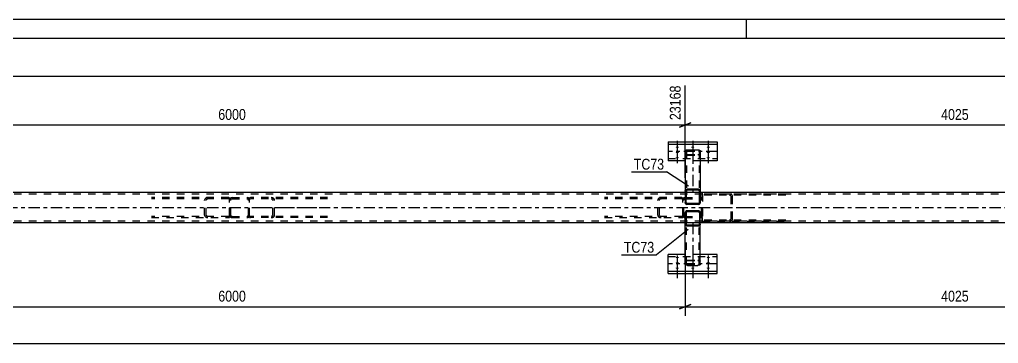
# Model space of a CAD drawing. Header units: millimetres. Extents: x 0 to 1189, y 0 to 841.
# Drawn here: x 786.5 to 1045.7, y 755.3 to 841 of the extents above; entities that cross this region are included whole.
import ezdxf

# ---------------------------------------------------------------- set-up
doc = ezdxf.new("R2010")
doc.units = ezdxf.units.MM
doc.linetypes.add('DXK_LINE_DOT2', pattern=[3.9198, 1.9599, -1.9599])
doc.linetypes.add('DXK_LINE_DOT3', pattern=[5.9187, 2.979, -0.9799, 0.9799, -0.9799])
doc.styles.add('Arial Narrow', font='ARIALN.TTF', dxfattribs={"height": 0.2})

# ---------------------------------------------------------------- blocks, each defined once
blk = doc.blocks.new('Unknown-761554296-1134')
at = {"color": 5, "linetype": 'Continuous'}
for p, q in [((1189, 841), (0, 841)), ((979, 836), (979, 841)), ((1184, 836), (5, 836))]:
    blk.add_line(p, q, dxfattribs=at)
blk = doc.blocks.new('Part-761554296-4113 - 4111')
at = {"color": 7, "linetype": 'DXK_LINE_DOT2'}
for p, q in [((961.84, 793.9), (941.42, 793.9)), ((961.84, 793.58), (941.42, 793.58)), ((955.54, 793.51), (955.47, 793.26)), ((955.91, 793.26), (955.95, 793.38)), ((956.35, 793.9), (956.02, 793.85)), ((956.18, 793.56), (956.35, 793.58)), ((961.84, 793.9), (962.1, 793.86)), ((961.84, 793.58), (962.01, 793.56)), ((962.01, 793.56), (962.1, 793.51)), ((962.1, 788.66), (962.1, 793.86)), ((955.47, 789.26), (955.47, 793.26)), ((955.91, 789.26), (955.91, 793.26)), ((961.84, 788.94), (941.42, 788.94)), ((941.42, 788.62), (961.84, 788.62)), ((955.47, 789.26), (955.54, 789.02)), ((955.95, 789.14), (955.91, 789.26)), ((956.02, 788.67), (956.35, 788.62)), ((956.35, 788.94), (956.18, 788.96)), ((962.01, 788.96), (961.84, 788.94)), ((961.84, 788.62), (962.1, 788.66)), ((962.1, 789.01), (962.01, 788.96))]:
    blk.add_line(p, q, dxfattribs=at)
for centre, radius, start, end in [((956.22, 793.08), 0.802, 104.5547, 147.5896), ((956.28, 793.17), 0.401, 104.5547, 147.5896), ((956.22, 789.45), 0.802, 212.4104, 255.4453), ((956.28, 789.35), 0.401, 212.4104, 255.4453)]:
    blk.add_arc(centre, radius, start, end, dxfattribs=at)
blk = doc.blocks.new('Bolt-761554296-4250 - 4111')
at = {"linetype": 'Continuous'}
for points in [[(960.65, 807.41), (960.74, 807.4), (960.83, 807.39), (960.91, 807.38), (960.98, 807.36), (961.03, 807.33), (961.07, 807.3), (961.09, 807.27), (961.09, 807.24), (961.07, 807.21), (961.03, 807.18), (960.98, 807.15), (960.91, 807.13), (960.83, 807.12), (960.74, 807.11), (960.65, 807.1), (960.56, 807.11), (960.47, 807.12), (960.39, 807.13), (960.32, 807.15), (960.27, 807.18), (960.23, 807.21), (960.21, 807.24), (960.21, 807.27), (960.23, 807.3), (960.27, 807.33), (960.32, 807.36), (960.39, 807.38), (960.47, 807.39), (960.56, 807.4)], [(964.75, 807.41), (964.84, 807.4), (964.93, 807.39), (965.01, 807.38), (965.08, 807.36), (965.13, 807.33), (965.17, 807.3), (965.19, 807.27), (965.19, 807.24), (965.17, 807.21), (965.13, 807.18), (965.08, 807.15), (965.01, 807.13), (964.93, 807.12), (964.84, 807.11), (964.75, 807.1), (964.66, 807.11), (964.57, 807.12), (964.49, 807.13), (964.42, 807.15), (964.37, 807.18), (964.33, 807.21), (964.31, 807.24), (964.31, 807.27), (964.33, 807.3), (964.37, 807.33), (964.42, 807.36), (964.49, 807.38), (964.57, 807.39), (964.66, 807.4)], [(968.85, 807.41), (968.94, 807.4), (969.03, 807.39), (969.11, 807.38), (969.18, 807.36), (969.23, 807.33), (969.27, 807.3), (969.29, 807.27), (969.29, 807.24), (969.27, 807.21), (969.23, 807.18), (969.18, 807.15), (969.11, 807.13), (969.03, 807.12), (968.94, 807.11), (968.85, 807.1), (968.76, 807.11), (968.67, 807.12), (968.59, 807.13), (968.52, 807.15), (968.47, 807.18), (968.43, 807.21), (968.41, 807.24), (968.41, 807.27), (968.43, 807.3), (968.47, 807.33), (968.52, 807.36), (968.59, 807.38), (968.67, 807.39), (968.76, 807.4)], [(960.65, 806), (960.74, 806), (960.83, 805.99), (960.91, 805.97), (960.98, 805.95), (961.03, 805.93), (961.07, 805.9), (961.09, 805.87), (961.09, 805.84), (961.07, 805.81), (961.03, 805.78), (960.98, 805.75), (960.91, 805.73), (960.83, 805.72), (960.74, 805.71), (960.65, 805.7), (960.56, 805.71), (960.47, 805.72), (960.39, 805.73), (960.32, 805.75), (960.27, 805.78), (960.23, 805.81), (960.21, 805.84), (960.21, 805.87), (960.23, 805.9), (960.27, 805.93), (960.32, 805.95), (960.39, 805.97), (960.47, 805.99), (960.56, 806)], [(960.65, 804.6), (960.74, 804.6), (960.83, 804.59), (960.91, 804.57), (960.98, 804.55), (961.03, 804.53), (961.07, 804.5), (961.09, 804.47), (961.09, 804.43), (961.07, 804.4), (961.03, 804.38), (960.98, 804.35), (960.91, 804.33), (960.83, 804.31), (960.74, 804.3), (960.65, 804.3), (960.56, 804.3), (960.47, 804.31), (960.39, 804.33), (960.32, 804.35), (960.27, 804.38), (960.23, 804.4), (960.21, 804.43), (960.21, 804.47), (960.23, 804.5), (960.27, 804.53), (960.32, 804.55), (960.39, 804.57), (960.47, 804.59), (960.56, 804.6)], [(968.85, 806), (968.94, 806), (969.03, 805.99), (969.11, 805.97), (969.18, 805.95), (969.23, 805.93), (969.27, 805.9), (969.29, 805.87), (969.29, 805.84), (969.27, 805.81), (969.23, 805.78), (969.18, 805.75), (969.11, 805.73), (969.03, 805.72), (968.94, 805.71), (968.85, 805.7), (968.76, 805.71), (968.67, 805.72), (968.59, 805.73), (968.52, 805.75), (968.47, 805.78), (968.43, 805.81), (968.41, 805.84), (968.41, 805.87), (968.43, 805.9), (968.47, 805.93), (968.52, 805.95), (968.59, 805.97), (968.67, 805.99), (968.76, 806)], [(968.85, 804.6), (968.94, 804.6), (969.03, 804.59), (969.11, 804.57), (969.18, 804.55), (969.23, 804.53), (969.27, 804.5), (969.29, 804.47), (969.29, 804.43), (969.27, 804.4), (969.23, 804.38), (969.18, 804.35), (969.11, 804.33), (969.03, 804.31), (968.94, 804.3), (968.85, 804.3), (968.76, 804.3), (968.67, 804.31), (968.59, 804.33), (968.52, 804.35), (968.47, 804.38), (968.43, 804.4), (968.41, 804.43), (968.41, 804.47), (968.43, 804.5), (968.47, 804.53), (968.52, 804.55), (968.59, 804.57), (968.67, 804.59), (968.76, 804.6)]]:
    blk.add_hatch(color=1, dxfattribs=at).paths.add_polyline_path(points)
at = {"color": 1, "linetype": 'Continuous'}
for p, q in [((960.65, 808.95), (960.65, 805.83)), ((964.75, 808.95), (964.75, 805.83)), ((968.85, 808.95), (968.85, 805.83)), ((960.65, 807.54), (960.65, 804.42)), ((968.85, 807.54), (968.85, 804.42)), ((960.65, 806.14), (960.65, 803.02)), ((968.85, 806.14), (968.85, 803.02))]:
    blk.add_line(p, q, dxfattribs=at)
at = {"color": 1, "linetype": 'DXK_LINE_DOT2'}
blk.add_line((964.75, 806.14), (964.75, 803.02), dxfattribs=at)
blk = doc.blocks.new('Part-761554296-4114 - 4111')
at = {"color": 7, "linetype": 'DXK_LINE_DOT2'}
for p, q in [((967.38, 788.62), (967.14, 788.62)), ((967.14, 788.62), (967.14, 787.42)), ((967.38, 787.42), (967.38, 788.62)), ((967.14, 787.42), (967.38, 787.42))]:
    blk.add_line(p, q, dxfattribs=at)
at = {"color": 7, "linetype": 'DXK_LINE_DOT3'}
blk.add_line((967.26, 788.02), (967.26, 788.02), dxfattribs=at)
blk = doc.blocks.new('Part-761554296-4115 - 4111')
at = {"color": 7, "linetype": 'DXK_LINE_DOT2'}
for p, q in [((967.38, 795.1), (967.14, 795.1)), ((967.14, 795.1), (967.14, 793.9)), ((967.14, 793.9), (967.38, 793.9)), ((967.38, 793.9), (967.38, 795.1))]:
    blk.add_line(p, q, dxfattribs=at)
at = {"color": 7, "linetype": 'DXK_LINE_DOT3'}
blk.add_line((967.26, 794.5), (967.26, 794.5), dxfattribs=at)
blk = doc.blocks.new('Bolt-761554296-4127 - 4111')
at = {"linetype": 'Continuous'}
for points in [[(960.65, 777.92), (960.56, 777.92), (960.47, 777.93), (960.39, 777.95), (960.32, 777.97), (960.27, 778), (960.23, 778.02), (960.21, 778.05), (960.21, 778.09), (960.23, 778.12), (960.27, 778.15), (960.32, 778.17), (960.39, 778.19), (960.47, 778.21), (960.56, 778.22), (960.65, 778.22), (960.74, 778.22), (960.83, 778.21), (960.91, 778.19), (960.98, 778.17), (961.03, 778.15), (961.07, 778.12), (961.09, 778.09), (961.09, 778.05), (961.07, 778.02), (961.03, 778), (960.98, 777.97), (960.91, 777.95), (960.83, 777.93), (960.74, 777.92)], [(968.85, 777.92), (968.76, 777.92), (968.67, 777.93), (968.59, 777.95), (968.52, 777.97), (968.47, 778), (968.43, 778.02), (968.41, 778.05), (968.41, 778.09), (968.43, 778.12), (968.47, 778.15), (968.52, 778.17), (968.59, 778.19), (968.67, 778.21), (968.76, 778.22), (968.85, 778.22), (968.94, 778.22), (969.03, 778.21), (969.11, 778.19), (969.18, 778.17), (969.23, 778.15), (969.27, 778.12), (969.29, 778.09), (969.29, 778.05), (969.27, 778.02), (969.23, 778), (969.18, 777.97), (969.11, 777.95), (969.03, 777.93), (968.94, 777.92)], [(960.65, 776.52), (960.56, 776.52), (960.47, 776.53), (960.39, 776.55), (960.32, 776.57), (960.27, 776.59), (960.23, 776.62), (960.21, 776.65), (960.21, 776.68), (960.23, 776.71), (960.27, 776.74), (960.32, 776.77), (960.39, 776.79), (960.47, 776.81), (960.56, 776.82), (960.65, 776.82), (960.74, 776.82), (960.83, 776.81), (960.91, 776.79), (960.98, 776.77), (961.03, 776.74), (961.07, 776.71), (961.09, 776.68), (961.09, 776.65), (961.07, 776.62), (961.03, 776.59), (960.98, 776.57), (960.91, 776.55), (960.83, 776.53), (960.74, 776.52)], [(960.65, 775.12), (960.56, 775.12), (960.47, 775.13), (960.39, 775.14), (960.32, 775.17), (960.27, 775.19), (960.23, 775.22), (960.21, 775.25), (960.21, 775.28), (960.23, 775.31), (960.27, 775.34), (960.32, 775.37), (960.39, 775.39), (960.47, 775.4), (960.56, 775.41), (960.65, 775.42), (960.74, 775.41), (960.83, 775.4), (960.91, 775.39), (960.98, 775.37), (961.03, 775.34), (961.07, 775.31), (961.09, 775.28), (961.09, 775.25), (961.07, 775.22), (961.03, 775.19), (960.98, 775.17), (960.91, 775.14), (960.83, 775.13), (960.74, 775.12)], [(964.75, 775.12), (964.66, 775.12), (964.57, 775.13), (964.49, 775.14), (964.42, 775.17), (964.37, 775.19), (964.33, 775.22), (964.31, 775.25), (964.31, 775.28), (964.33, 775.31), (964.37, 775.34), (964.42, 775.37), (964.49, 775.39), (964.57, 775.4), (964.66, 775.41), (964.75, 775.42), (964.84, 775.41), (964.93, 775.4), (965.01, 775.39), (965.08, 775.37), (965.13, 775.34), (965.17, 775.31), (965.19, 775.28), (965.19, 775.25), (965.17, 775.22), (965.13, 775.19), (965.08, 775.17), (965.01, 775.14), (964.93, 775.13), (964.84, 775.12)], [(968.85, 776.52), (968.76, 776.52), (968.67, 776.53), (968.59, 776.55), (968.52, 776.57), (968.47, 776.59), (968.43, 776.62), (968.41, 776.65), (968.41, 776.68), (968.43, 776.71), (968.47, 776.74), (968.52, 776.77), (968.59, 776.79), (968.67, 776.81), (968.76, 776.82), (968.85, 776.82), (968.94, 776.82), (969.03, 776.81), (969.11, 776.79), (969.18, 776.77), (969.23, 776.74), (969.27, 776.71), (969.29, 776.68), (969.29, 776.65), (969.27, 776.62), (969.23, 776.59), (969.18, 776.57), (969.11, 776.55), (969.03, 776.53), (968.94, 776.52)], [(968.85, 775.12), (968.76, 775.12), (968.67, 775.13), (968.59, 775.14), (968.52, 775.17), (968.47, 775.19), (968.43, 775.22), (968.41, 775.25), (968.41, 775.28), (968.43, 775.31), (968.47, 775.34), (968.52, 775.37), (968.59, 775.39), (968.67, 775.4), (968.76, 775.41), (968.85, 775.42), (968.94, 775.41), (969.03, 775.4), (969.11, 775.39), (969.18, 775.37), (969.23, 775.34), (969.27, 775.31), (969.29, 775.28), (969.29, 775.25), (969.27, 775.22), (969.23, 775.19), (969.18, 775.17), (969.11, 775.14), (969.03, 775.13), (968.94, 775.12)]]:
    blk.add_hatch(color=1, dxfattribs=at).paths.add_polyline_path(points)
at = {"color": 1, "linetype": 'Continuous'}
for p, q in [((960.65, 778.56), (960.65, 775.44)), ((968.85, 778.56), (968.85, 775.44)), ((960.65, 777.16), (960.65, 774.04)), ((960.65, 775.75), (960.65, 772.63)), ((964.75, 775.75), (964.75, 772.63)), ((968.85, 777.16), (968.85, 774.04)), ((968.85, 775.75), (968.85, 772.63))]:
    blk.add_line(p, q, dxfattribs=at)
at = {"color": 1, "linetype": 'DXK_LINE_DOT2'}
blk.add_line((964.75, 778.56), (964.75, 775.44), dxfattribs=at)
blk = doc.blocks.new('Part-761554296-4119 - 4111')
at = {"color": 7, "linetype": 'DXK_LINE_DOT2'}
for p, q in [((967.38, 794.86), (967.38, 787.66)), ((989.38, 794.86), (967.38, 794.86)), ((989.38, 794.54), (967.38, 794.54)), ((974.78, 794.81), (974.45, 794.86)), ((974.45, 794.54), (974.61, 794.52)), ((974.85, 794.34), (974.89, 794.22)), ((974.89, 788.3), (974.89, 794.22)), ((975.32, 794.22), (975.26, 794.47)), ((975.32, 788.3), (975.32, 794.22)), ((974.89, 788.3), (974.85, 788.18)), ((975.26, 788.06), (975.32, 788.3)), ((989.38, 787.98), (967.38, 787.98)), ((967.38, 787.66), (989.38, 787.66)), ((974.61, 788), (974.45, 787.98)), ((974.45, 787.66), (974.78, 787.71))]:
    blk.add_line(p, q, dxfattribs=at)
at = {"color": 7, "linetype": 'DXK_LINE_DOT3'}
blk.add_line((970.38, 791.26), (985.32, 791.26), dxfattribs=at)
at = {"color": 7, "linetype": 'DXK_LINE_DOT2'}
for centre, radius, start, end in [((974.51, 794.13), 0.401, 32.4104, 75.4453), ((974.58, 794.04), 0.802, 32.4104, 75.4453), ((974.51, 788.39), 0.401, 284.5547, 327.5896), ((974.58, 788.49), 0.802, 284.5547, 327.5896)]:
    blk.add_arc(centre, radius, start, end, dxfattribs=at)
blk = doc.blocks.new('Part-761554296-4120 - 4111')
at = {"color": 7, "linetype": 'DXK_LINE_DOT2'}
for p, q in [((842.15, 793.51), (842.1, 793.26)), ((842.42, 793.26), (842.44, 793.38)), ((842.74, 793.9), (842.5, 793.85)), ((842.62, 793.56), (842.74, 793.58)), ((842.74, 793.9), (846.74, 793.9)), ((842.74, 793.58), (846.74, 793.58)), ((846.98, 793.85), (846.74, 793.9)), ((846.74, 793.58), (846.86, 793.56)), ((847.04, 793.38), (847.06, 793.26)), ((847.38, 793.26), (847.33, 793.51)), ((842.1, 789.26), (842.1, 793.26)), ((842.42, 789.26), (842.42, 793.26)), ((847.06, 789.26), (847.06, 793.26)), ((847.38, 789.26), (847.38, 793.26)), ((842.1, 789.26), (842.15, 789.02)), ((842.44, 789.14), (842.42, 789.26)), ((842.5, 788.67), (842.74, 788.62)), ((842.74, 788.94), (842.62, 788.96)), ((842.74, 788.94), (846.74, 788.94)), ((842.74, 788.62), (846.74, 788.62)), ((846.86, 788.96), (846.74, 788.94)), ((846.74, 788.62), (846.98, 788.67)), ((847.06, 789.26), (847.04, 789.14)), ((847.33, 789.02), (847.38, 789.26))]:
    blk.add_line(p, q, dxfattribs=at)
at = {"color": 7, "linetype": 'DXK_LINE_DOT3'}
blk.add_line((844.74, 791.26), (844.74, 791.26), dxfattribs=at)
at = {"color": 7, "linetype": 'DXK_LINE_DOT2'}
for centre, radius, start, end in [((842.74, 793.26), 0.64, 112.5, 157.5), ((842.74, 793.26), 0.32, 112.5, 157.5), ((846.74, 793.26), 0.32, 22.5, 67.5), ((846.74, 793.26), 0.64, 22.5, 67.5), ((842.74, 789.26), 0.64, 202.5, 247.5), ((842.74, 789.26), 0.32, 202.5, 247.5), ((846.74, 789.26), 0.32, 292.5, 337.5), ((846.74, 789.26), 0.64, 292.5, 337.5)]:
    blk.add_arc(centre, radius, start, end, dxfattribs=at)
blk = doc.blocks.new('Part-761554296-4204 - 4111')
at = {"color": 7, "linetype": 'DXK_LINE_DOT2'}
for p, q in [((847.64, 793.9), (847.38, 793.86)), ((847.38, 788.66), (847.38, 793.86)), ((847.38, 793.51), (847.47, 793.56)), ((847.47, 793.56), (847.64, 793.58)), ((868.06, 793.9), (847.64, 793.9)), ((868.06, 793.58), (847.64, 793.58)), ((853.46, 793.85), (853.13, 793.9)), ((853.13, 793.58), (853.3, 793.56)), ((853.53, 793.38), (853.57, 793.26)), ((854.01, 793.26), (853.94, 793.51)), ((853.57, 789.26), (853.57, 793.26)), ((854.01, 789.26), (854.01, 793.26)), ((847.47, 788.96), (847.38, 789.01)), ((847.38, 788.66), (847.64, 788.62)), ((847.64, 788.94), (847.47, 788.96)), ((868.06, 788.94), (847.64, 788.94)), ((868.06, 788.62), (847.64, 788.62)), ((853.3, 788.96), (853.13, 788.94)), ((853.13, 788.62), (853.46, 788.67)), ((853.57, 789.26), (853.53, 789.14)), ((853.94, 789.02), (854.01, 789.26))]:
    blk.add_line(p, q, dxfattribs=at)
at = {"color": 7, "linetype": 'DXK_LINE_DOT3'}
blk.add_line((850.38, 791.26), (865.32, 791.26), dxfattribs=at)
at = {"color": 7, "linetype": 'DXK_LINE_DOT2'}
for centre, radius, start, end in [((853.2, 793.17), 0.401, 32.4104, 75.4453), ((853.26, 793.08), 0.802, 32.4104, 75.4453), ((853.2, 789.35), 0.401, 284.5547, 327.5896), ((853.26, 789.45), 0.802, 284.5547, 327.5896)]:
    blk.add_arc(centre, radius, start, end, dxfattribs=at)
blk = doc.blocks.new('Part-761554296-4146 - 4111')
at = {"color": 7, "linetype": 'DXK_LINE_DOT2'}
for p, q in [((1092.74, 794.86), (114.1, 794.86)), ((966.75, 795.26), (962.75, 795.26)), ((1092.74, 787.66), (114.1, 787.66)), ((966.75, 787.26), (962.75, 787.26))]:
    blk.add_line(p, q, dxfattribs=at)
at = {"color": 2, "linetype": 'Continuous'}
for p, q in [((962.75, 795.26), (726.74, 795.26)), ((1092.74, 795.26), (966.75, 795.26)), ((962.75, 787.26), (726.74, 787.26)), ((1092.74, 787.26), (966.75, 787.26))]:
    blk.add_line(p, q, dxfattribs=at)
at = {"color": 7, "linetype": 'DXK_LINE_DOT3'}
blk.add_line((114.1, 791.26), (1092.74, 791.26), dxfattribs=at)
blk = doc.blocks.new('Part-761554296-4171 - 4111')
at = {"color": 7, "linetype": 'DXK_LINE_DOT2'}
for p, q in [((962.75, 786.88), (962.75, 787.26)), ((962.99, 787.26), (962.75, 787.26)), ((963.07, 776.2), (963.07, 787.26)), ((966.75, 787.26), (966.34, 787.26)), ((966.34, 787.26), (966.35, 787.26)), ((966.4, 787.26), (966.43, 787.26)), ((966.43, 776.2), (966.43, 787.26)), ((966.75, 786.88), (966.75, 787.26)), ((962.75, 777.13), (962.8, 777.22)), ((962.8, 777.22), (962.94, 777.29)), ((962.94, 777.29), (963.14, 777.34)), ((963.09, 777.18), (963.07, 777.13)), ((963.07, 776.2), (963.09, 776.16)), ((963.16, 777.21), (963.09, 777.18)), ((963.09, 776.16), (963.16, 776.13)), ((963.14, 777.34), (963.39, 777.35)), ((963.27, 777.23), (963.16, 777.21)), ((963.16, 776.13), (963.27, 776.1)), ((963.39, 777.24), (963.27, 777.23)), ((963.27, 776.1), (963.39, 776.09)), ((963.39, 777.35), (966.11, 777.35)), ((963.39, 777.24), (966.11, 777.24)), ((963.39, 776.09), (966.11, 776.09)), ((966.11, 777.35), (966.35, 777.34)), ((966.23, 777.23), (966.11, 777.24)), ((966.11, 776.09), (966.23, 776.1)), ((966.34, 777.21), (966.23, 777.23)), ((966.23, 776.1), (966.34, 776.13)), ((966.34, 777.21), (966.35, 777.2)), ((966.34, 776.13), (966.4, 776.16)), ((966.35, 777.34), (966.56, 777.29)), ((966.35, 777.2), (966.4, 777.18)), ((966.43, 777.13), (966.4, 777.18)), ((966.4, 776.16), (966.43, 776.2)), ((966.56, 777.29), (966.7, 777.22)), ((966.7, 777.22), (966.75, 777.13))]:
    blk.add_line(p, q, dxfattribs=at)
at = {"color": 2, "linetype": 'Continuous'}
for p, q in [((962.75, 776.2), (962.75, 786.88)), ((966.51, 787.26), (962.99, 787.26)), ((966.75, 776.2), (966.75, 786.88)), ((962.8, 776.12), (962.75, 776.2)), ((962.94, 776.05), (962.8, 776.12)), ((963.14, 776), (962.94, 776.05)), ((963.39, 775.98), (963.14, 776)), ((963.39, 775.98), (966.11, 775.98)), ((966.35, 776), (966.11, 775.98)), ((966.56, 776.05), (966.35, 776)), ((966.7, 776.12), (966.56, 776.05)), ((966.75, 776.2), (966.7, 776.12))]:
    blk.add_line(p, q, dxfattribs=at)
at = {"color": 7, "linetype": 'DXK_LINE_DOT3'}
blk.add_line((964.75, 787.26), (964.75, 776.67), dxfattribs=at)
blk = doc.blocks.new('Part-761554296-4207 - 4111')
at = {"color": 7, "linetype": 'DXK_LINE_DOT2'}
for p, q in [((841.84, 793.9), (821.42, 793.9)), ((841.84, 793.58), (821.42, 793.58)), ((835.54, 793.51), (835.47, 793.26)), ((835.91, 793.26), (835.95, 793.38)), ((836.35, 793.9), (836.02, 793.85)), ((836.18, 793.56), (836.35, 793.58)), ((841.84, 793.9), (842.1, 793.86)), ((841.84, 793.58), (842.01, 793.56)), ((842.01, 793.56), (842.1, 793.51)), ((842.1, 788.66), (842.1, 793.86)), ((835.47, 789.26), (835.47, 793.26)), ((835.91, 789.26), (835.91, 793.26)), ((841.84, 788.94), (821.42, 788.94)), ((821.42, 788.62), (841.84, 788.62)), ((835.47, 789.26), (835.54, 789.02)), ((835.95, 789.14), (835.91, 789.26)), ((836.02, 788.67), (836.35, 788.62)), ((836.35, 788.94), (836.18, 788.96)), ((842.01, 788.96), (841.84, 788.94)), ((841.84, 788.62), (842.1, 788.66)), ((842.1, 789.01), (842.01, 788.96))]:
    blk.add_line(p, q, dxfattribs=at)
for centre, radius, start, end in [((836.22, 793.08), 0.802, 104.5547, 147.5896), ((836.28, 793.17), 0.401, 104.5547, 147.5896), ((836.22, 789.45), 0.802, 212.4104, 255.4453), ((836.28, 789.35), 0.401, 212.4104, 255.4453)]:
    blk.add_arc(centre, radius, start, end, dxfattribs=at)
blk = doc.blocks.new('Part-761554296-4238 - 4111')
at = {"color": 2, "linetype": 'Continuous'}
for p, q in [((962.75, 806.32), (962.8, 806.4)), ((962.75, 806.32), (962.75, 795.64)), ((962.8, 806.4), (962.94, 806.47)), ((962.94, 806.47), (963.14, 806.52)), ((963.14, 806.52), (963.39, 806.54)), ((963.39, 806.54), (966.11, 806.54)), ((966.11, 806.54), (966.35, 806.52)), ((966.35, 806.52), (966.56, 806.47)), ((966.56, 806.47), (966.7, 806.4)), ((966.7, 806.4), (966.75, 806.32)), ((966.75, 806.32), (966.75, 795.26)), ((966.51, 795.26), (962.99, 795.26))]:
    blk.add_line(p, q, dxfattribs=at)
at = {"color": 7, "linetype": 'DXK_LINE_DOT2'}
for p, q in [((963.09, 806.36), (963.07, 806.32)), ((963.07, 806.32), (963.07, 796.09)), ((963.16, 806.4), (963.09, 806.36)), ((963.27, 806.42), (963.16, 806.4)), ((963.39, 806.43), (963.27, 806.42)), ((963.39, 806.43), (966.11, 806.43)), ((966.23, 806.42), (966.11, 806.43)), ((966.34, 806.4), (966.23, 806.42)), ((966.4, 806.36), (966.34, 806.4)), ((966.43, 806.32), (966.4, 806.36)), ((966.43, 806.32), (966.43, 795.26)), ((962.8, 805.3), (962.75, 805.39)), ((962.94, 805.23), (962.8, 805.3)), ((963.14, 805.19), (962.94, 805.23)), ((963.07, 805.39), (963.09, 805.35)), ((963.09, 805.35), (963.16, 805.31)), ((963.39, 805.17), (963.14, 805.19)), ((963.16, 805.31), (963.27, 805.29)), ((963.27, 805.29), (963.39, 805.28)), ((963.39, 805.28), (966.11, 805.28)), ((963.39, 805.17), (966.11, 805.17)), ((966.11, 805.28), (966.23, 805.29)), ((966.35, 805.19), (966.11, 805.17)), ((966.23, 805.29), (966.34, 805.31)), ((966.34, 805.31), (966.35, 805.32)), ((966.35, 805.32), (966.4, 805.35)), ((966.56, 805.23), (966.35, 805.19)), ((966.4, 805.35), (966.43, 805.39)), ((966.7, 805.3), (966.56, 805.23)), ((966.75, 805.39), (966.7, 805.3)), ((963.07, 796.09), (963.07, 795.26)), ((962.75, 795.64), (962.75, 795.26)), ((962.99, 795.26), (962.75, 795.26)), ((966.4, 795.26), (966.43, 795.26)), ((966.75, 795.26), (966.51, 795.26))]:
    blk.add_line(p, q, dxfattribs=at)
at = {"color": 7, "linetype": 'DXK_LINE_DOT3'}
blk.add_line((964.75, 805.85), (964.75, 795.26), dxfattribs=at)
blk = doc.blocks.new('Part-761554296-4289 - 4111')
at = {"color": 2, "linetype": 'Continuous'}
for p, q in [((958.25, 808.68), (971.25, 808.68)), ((958.25, 808.68), (958.25, 803.63)), ((958.25, 808.08), (971.25, 808.08)), ((971.25, 808.68), (971.25, 803.63)), ((962.75, 803.63), (958.25, 803.63)), ((971.25, 803.63), (966.75, 803.63))]:
    blk.add_line(p, q, dxfattribs=at)
at = {"color": 7, "linetype": 'DXK_LINE_DOT3'}
blk.add_line((971.25, 806.15), (958.25, 806.15), dxfattribs=at)
at = {"color": 7, "linetype": 'DXK_LINE_DOT2'}
for p, q in [((958.25, 804.23), (971.25, 804.23)), ((966.75, 803.63), (962.75, 803.63))]:
    blk.add_line(p, q, dxfattribs=at)
blk = doc.blocks.new('Part-761554296-4347 - 4111')
at = {"color": 7, "linetype": 'DXK_LINE_DOT2'}
for p, q in [((962.15, 793.51), (962.1, 793.26)), ((962.42, 793.26), (962.44, 793.38)), ((962.74, 793.9), (962.5, 793.85)), ((962.62, 793.56), (962.74, 793.58)), ((962.74, 793.9), (966.74, 793.9)), ((962.74, 793.58), (966.74, 793.58)), ((966.98, 793.85), (966.74, 793.9)), ((966.74, 793.58), (966.86, 793.56)), ((967.04, 793.38), (967.06, 793.26)), ((967.38, 793.26), (967.33, 793.51)), ((962.1, 789.26), (962.1, 793.26)), ((962.42, 789.26), (962.42, 793.26)), ((967.06, 789.26), (967.06, 793.26)), ((967.38, 789.26), (967.38, 793.26)), ((962.1, 789.26), (962.15, 789.02)), ((962.44, 789.14), (962.42, 789.26)), ((962.5, 788.67), (962.74, 788.62)), ((962.74, 788.94), (962.62, 788.96)), ((962.74, 788.94), (966.74, 788.94)), ((962.74, 788.62), (966.74, 788.62)), ((966.86, 788.96), (966.74, 788.94)), ((966.74, 788.62), (966.98, 788.67)), ((967.06, 789.26), (967.04, 789.14)), ((967.33, 789.02), (967.38, 789.26))]:
    blk.add_line(p, q, dxfattribs=at)
at = {"color": 7, "linetype": 'DXK_LINE_DOT3'}
blk.add_line((964.74, 791.26), (964.74, 791.26), dxfattribs=at)
at = {"color": 7, "linetype": 'DXK_LINE_DOT2'}
for centre, radius, start, end in [((962.74, 793.26), 0.64, 112.5, 157.5), ((962.74, 793.26), 0.32, 112.5, 157.5), ((966.74, 793.26), 0.32, 22.5, 67.5), ((966.74, 793.26), 0.64, 22.5, 67.5), ((962.74, 789.26), 0.64, 202.5, 247.5), ((962.74, 789.26), 0.32, 202.5, 247.5), ((966.74, 789.26), 0.32, 292.5, 337.5), ((966.74, 789.26), 0.64, 292.5, 337.5)]:
    blk.add_arc(centre, radius, start, end, dxfattribs=at)
blk = doc.blocks.new('Part-761554296-4354 - 4111')
at = {"color": 2, "linetype": 'Continuous'}
for p, q in [((962.78, 795.82), (962.89, 795.98)), ((962.89, 795.98), (963.04, 796.08)), ((963.04, 796.08), (963.23, 796.12)), ((966.27, 796.12), (963.23, 796.12)), ((966.27, 796.12), (966.45, 796.08)), ((966.45, 796.08), (966.61, 795.98)), ((966.61, 795.98), (966.71, 795.82)), ((962.75, 795.64), (962.78, 795.82)), ((962.75, 795.64), (962.75, 792.6)), ((963.01, 795.73), (962.99, 795.64)), ((962.99, 792.6), (962.99, 795.64)), ((963.06, 795.81), (963.01, 795.73)), ((963.14, 795.86), (963.06, 795.81)), ((963.23, 795.88), (963.14, 795.86)), ((966.27, 795.88), (963.23, 795.88)), ((966.36, 795.86), (966.27, 795.88)), ((966.44, 795.81), (966.36, 795.86)), ((966.49, 795.73), (966.44, 795.81)), ((966.51, 795.64), (966.49, 795.73)), ((966.51, 792.6), (966.51, 795.64)), ((966.71, 795.82), (966.75, 795.64)), ((966.75, 795.64), (966.75, 792.6)), ((962.75, 792.6), (962.78, 792.41)), ((962.78, 792.41), (962.89, 792.26)), ((962.89, 792.26), (963.04, 792.15)), ((962.99, 792.6), (963.01, 792.51)), ((963.01, 792.51), (963.06, 792.43)), ((963.04, 792.15), (963.23, 792.12)), ((963.06, 792.43), (963.14, 792.38)), ((963.14, 792.38), (963.23, 792.36)), ((966.27, 792.36), (963.23, 792.36)), ((966.27, 792.12), (963.23, 792.12)), ((966.27, 792.36), (966.36, 792.38)), ((966.27, 792.12), (966.45, 792.15)), ((966.36, 792.38), (966.44, 792.43)), ((966.44, 792.43), (966.49, 792.51)), ((966.45, 792.15), (966.61, 792.26)), ((966.49, 792.51), (966.51, 792.6)), ((966.61, 792.26), (966.71, 792.41)), ((966.71, 792.41), (966.75, 792.6))]:
    blk.add_line(p, q, dxfattribs=at)
at = {"color": 7, "linetype": 'DXK_LINE_DOT2'}
for p, q in [((962.99, 795.26), (962.75, 795.26)), ((962.99, 795.64), (962.99, 792.6)), ((966.51, 795.64), (966.51, 792.6)), ((966.75, 795.26), (966.51, 795.26)), ((962.78, 792.41), (962.75, 792.6)), ((963.23, 792.12), (963.04, 792.15)), ((966.45, 792.15), (966.27, 792.12)), ((966.75, 792.6), (966.71, 792.41))]:
    blk.add_line(p, q, dxfattribs=at)
for centre, start, end in [((963.23, 792.6), 202.5, 247.5), ((966.27, 792.6), 292.5, 337.5)]:
    blk.add_arc(centre, 0.48, start, end, dxfattribs=at)
blk = doc.blocks.new('Part-761554296-4355 - 4111')
at = {"color": 2, "linetype": 'Continuous'}
for p, q in [((962.79, 790.11), (962.75, 789.92)), ((962.75, 786.88), (962.75, 789.92)), ((962.89, 790.26), (962.79, 790.11)), ((963.05, 790.37), (962.89, 790.26)), ((963.01, 790.01), (962.99, 789.92)), ((962.99, 789.92), (962.99, 786.88)), ((963.06, 790.09), (963.01, 790.01)), ((963.23, 790.4), (963.05, 790.37)), ((963.14, 790.14), (963.06, 790.09)), ((963.23, 790.16), (963.14, 790.14)), ((966.27, 790.4), (963.23, 790.4)), ((966.27, 790.16), (963.23, 790.16)), ((966.45, 790.37), (966.27, 790.4)), ((966.36, 790.14), (966.27, 790.16)), ((966.44, 790.09), (966.36, 790.14)), ((966.49, 790.01), (966.44, 790.09)), ((966.61, 790.26), (966.45, 790.37)), ((966.51, 789.92), (966.49, 790.01)), ((966.51, 789.92), (966.51, 786.88)), ((966.71, 790.11), (966.61, 790.26)), ((966.75, 789.92), (966.71, 790.11)), ((966.75, 786.88), (966.75, 789.92)), ((962.79, 786.7), (962.75, 786.88)), ((962.89, 786.54), (962.79, 786.7)), ((963.05, 786.44), (962.89, 786.54)), ((962.99, 786.88), (963.01, 786.79)), ((963.01, 786.79), (963.06, 786.71)), ((963.23, 786.4), (963.05, 786.44)), ((963.06, 786.71), (963.14, 786.66)), ((963.14, 786.66), (963.23, 786.64)), ((966.27, 786.64), (963.23, 786.64)), ((966.27, 786.4), (963.23, 786.4)), ((966.27, 786.64), (966.36, 786.66)), ((966.45, 786.44), (966.27, 786.4)), ((966.36, 786.66), (966.44, 786.71)), ((966.44, 786.71), (966.49, 786.79)), ((966.61, 786.54), (966.45, 786.44)), ((966.49, 786.79), (966.51, 786.88)), ((966.71, 786.7), (966.61, 786.54)), ((966.75, 786.88), (966.71, 786.7))]:
    blk.add_line(p, q, dxfattribs=at)
at = {"color": 7, "linetype": 'DXK_LINE_DOT2'}
for p, q in [((962.75, 789.92), (962.79, 790.11)), ((963.05, 790.37), (963.23, 790.4)), ((966.27, 790.4), (966.45, 790.37)), ((966.71, 790.11), (966.75, 789.92)), ((962.75, 786.88), (962.75, 787.26)), ((962.99, 787.26), (962.75, 787.26)), ((962.99, 786.88), (962.99, 787.26)), ((966.51, 786.88), (966.51, 787.26)), ((966.75, 787.26), (966.51, 787.26)), ((966.75, 786.88), (966.75, 787.26))]:
    blk.add_line(p, q, dxfattribs=at)
for centre, start, end in [((963.23, 789.92), 112.5, 157.5), ((966.27, 789.92), 22.5, 67.5)]:
    blk.add_arc(centre, 0.48, start, end, dxfattribs=at)
blk = doc.blocks.new('Part-761554296-4363 - 4111')
at = {"color": 2, "linetype": 'Continuous'}
for p, q in [((958.25, 773.84), (958.25, 778.89)), ((962.75, 778.89), (958.25, 778.89)), ((971.25, 778.89), (966.75, 778.89)), ((971.25, 773.84), (971.25, 778.89)), ((958.25, 774.45), (971.25, 774.45)), ((958.25, 773.84), (971.25, 773.84))]:
    blk.add_line(p, q, dxfattribs=at)
at = {"color": 7, "linetype": 'DXK_LINE_DOT2'}
for p, q in [((958.25, 778.29), (971.25, 778.29)), ((966.75, 778.89), (962.75, 778.89))]:
    blk.add_line(p, q, dxfattribs=at)
at = {"color": 7, "linetype": 'DXK_LINE_DOT3'}
blk.add_line((971.25, 776.37), (958.25, 776.37), dxfattribs=at)
blk = doc.blocks.new('StraightDimension-761554296-4462 - 4111')
at = {"color": 7, "linetype": 'Continuous'}
for p, q in [((962.75, 799.1), (962.75, 823.57)), ((1105.64, 801.06), (1105.64, 823.57)), ((964.25, 813.72), (961.25, 812.52)), ((962.75, 813.12), (1105.64, 813.12)), ((1104.14, 812.52), (1107.14, 813.72))]:
    blk.add_line(p, q, dxfattribs=at)
at = {"color": 0, "linetype": 'Continuous'}
blk.add_wipeout([(1105.04, 824.17), (1100.84, 824.17), (1100.84, 813.82), (1105.04, 813.82)], dxfattribs=at)
at = {"color": 0}
blk.add_wipeout([(1038.45, 813.87), (1038.45, 818.07), (1029.94, 818.07), (1029.94, 813.87)], dxfattribs=at)
at = {"color": 3, "linetype": 'Continuous', "style": 'Arial Narrow'}
blk.add_text('27193', height=2.863, rotation=90.0002, dxfattribs=at).set_placement((1104.44, 814.42))
at = {"color": 3, "style": 'Arial Narrow'}
blk.add_text('4025', height=2.863, dxfattribs=at).set_placement((1030.54, 814.47))
blk = doc.blocks.new('StraightDimension-761554296-4592 - 4111')
at = {"color": 7, "linetype": 'Continuous'}
blk.add_line((100.2, 755.35), (1106.64, 755.35), dxfattribs=at)
blk = doc.blocks.new('StraightDimension-761554296-4387 - 4111')
at = {"color": 7, "linetype": 'Continuous'}
for p, q in [((962.75, 781.31), (962.75, 762.66)), ((1105.64, 781.46), (1105.64, 762.66)), ((964.25, 765.66), (961.25, 764.46)), ((962.75, 765.06), (1105.64, 765.06)), ((1104.14, 764.46), (1107.14, 765.66))]:
    blk.add_line(p, q, dxfattribs=at)
at = {"color": 0}
blk.add_wipeout([(1038.45, 765.81), (1038.45, 770.01), (1029.94, 770.01), (1029.94, 765.81)], dxfattribs=at)
at = {"color": 3, "style": 'Arial Narrow'}
blk.add_text('4025', height=2.863, dxfattribs=at).set_placement((1030.54, 766.41))
blk = doc.blocks.new('StraightDimension-761554296-4402 - 4111')
at = {"color": 7, "linetype": 'Continuous'}
for p, q in [((722.74, 781.31), (722.74, 762.66)), ((962.75, 781.31), (962.75, 762.66)), ((724.24, 765.66), (721.24, 764.46)), ((722.74, 765.06), (962.75, 765.06)), ((961.25, 764.46), (964.25, 765.66))]:
    blk.add_line(p, q, dxfattribs=at)
at = {"color": 0}
blk.add_wipeout([(847, 765.81), (847, 770.01), (838.49, 770.01), (838.49, 765.81)], dxfattribs=at)
at = {"color": 3, "style": 'Arial Narrow'}
blk.add_text('6000', height=2.863, dxfattribs=at).set_placement((839.09, 766.41))
blk = doc.blocks.new('StraightDimension-761554296-11132 - 4111')
at = {"color": 7, "linetype": 'Continuous'}
blk.add_line((101.2, 826.02), (1105.64, 826.02), dxfattribs=at)
blk = doc.blocks.new('StraightDimension-761554296-4497 - 4111')
at = {"color": 7, "linetype": 'Continuous'}
for p, q in [((722.74, 801.05), (722.74, 823.57)), ((962.75, 799.1), (962.75, 823.57)), ((724.24, 813.72), (721.24, 812.52)), ((722.74, 813.12), (962.75, 813.12)), ((961.25, 812.52), (964.25, 813.72))]:
    blk.add_line(p, q, dxfattribs=at)
at = {"color": 0, "linetype": 'Continuous'}
blk.add_wipeout([(962.15, 824.17), (957.95, 824.17), (957.95, 813.82), (962.15, 813.82)], dxfattribs=at)
at = {"color": 0}
blk.add_wipeout([(847, 813.87), (847, 818.07), (838.49, 818.07), (838.49, 813.87)], dxfattribs=at)
at = {"color": 3, "linetype": 'Continuous', "style": 'Arial Narrow'}
blk.add_text('23168', height=2.863, rotation=90.0002, dxfattribs=at).set_placement((961.55, 814.42))
at = {"color": 3, "style": 'Arial Narrow'}
blk.add_text('6000', height=2.863, dxfattribs=at).set_placement((839.09, 814.47))
blk = doc.blocks.new('Mark-761554296-4167 - 4111')
at = {"color": 0}
blk.add_wipeout([(954.55, 779.35), (954.55, 782.35), (946.51, 782.35), (946.51, 779.35)], dxfattribs=at)
blk.add_wipeout([(954.55, 779.35), (954.55, 782.35), (946.51, 782.35), (946.51, 779.35)], dxfattribs=at)
at = {"color": 30, "linetype": 'Continuous'}
for p in [(963.56, 785.44), (945.91, 778.75)]:
    blk.add_line(p, (955.15, 778.75), dxfattribs=at)
at = {"color": 3, "style": 'Arial Narrow'}
blk.add_text('TC73', height=2.863, dxfattribs=at).set_placement((946.51, 779.35))
blk = doc.blocks.new('Mark-761554296-4234 - 4111')
at = {"color": 0}
blk.add_wipeout([(957.18, 801.32), (957.18, 804.32), (949.14, 804.32), (949.14, 801.32)], dxfattribs=at)
blk.add_wipeout([(957.18, 801.32), (957.18, 804.32), (949.14, 804.32), (949.14, 801.32)], dxfattribs=at)
at = {"color": 30, "linetype": 'Continuous'}
for p in [(948.54, 800.72), (963.64, 796.9)]:
    blk.add_line(p, (957.78, 800.72), dxfattribs=at)
at = {"color": 3, "style": 'Arial Narrow'}
blk.add_text('TC73', height=2.863, dxfattribs=at).set_placement((949.14, 801.32))

msp = doc.modelspace()

# ---------------------------------------------------------------- block references
for name in ['Unknown-761554296-1134', 'Bolt-761554296-4250 - 4111', 'Part-761554296-4289 - 4111', 'Part-761554296-4238 - 4111', 'Part-761554296-4354 - 4111', 'Part-761554296-4146 - 4111', 'Part-761554296-4207 - 4111', 'Part-761554296-4120 - 4111', 'Part-761554296-4204 - 4111', 'Part-761554296-4113 - 4111', 'Part-761554296-4347 - 4111', 'Part-761554296-4115 - 4111', 'Part-761554296-4119 - 4111', 'Part-761554296-4355 - 4111', 'Part-761554296-4114 - 4111', 'Part-761554296-4171 - 4111', 'Part-761554296-4363 - 4111', 'Bolt-761554296-4127 - 4111']:
    msp.add_blockref(name, (0, 0))

# ---------------------------------------------------------------- next in the draw order: block references
for name in ['StraightDimension-761554296-4462 - 4111', 'StraightDimension-761554296-4592 - 4111']:
    msp.add_blockref(name, (0, 0))

# ---------------------------------------------------------------- next in the draw order: block references
for name in ['StraightDimension-761554296-11132 - 4111', 'StraightDimension-761554296-4387 - 4111']:
    msp.add_blockref(name, (0, 0))

# ---------------------------------------------------------------- next in the draw order: block references
for name in ['StraightDimension-761554296-4497 - 4111', 'StraightDimension-761554296-4402 - 4111']:
    msp.add_blockref(name, (0, 0))

# ---------------------------------------------------------------- next in the draw order: block references
for name in ['Mark-761554296-4234 - 4111', 'Mark-761554296-4167 - 4111']:
    msp.add_blockref(name, (0, 0))

doc.saveas('drawing.dxf')
